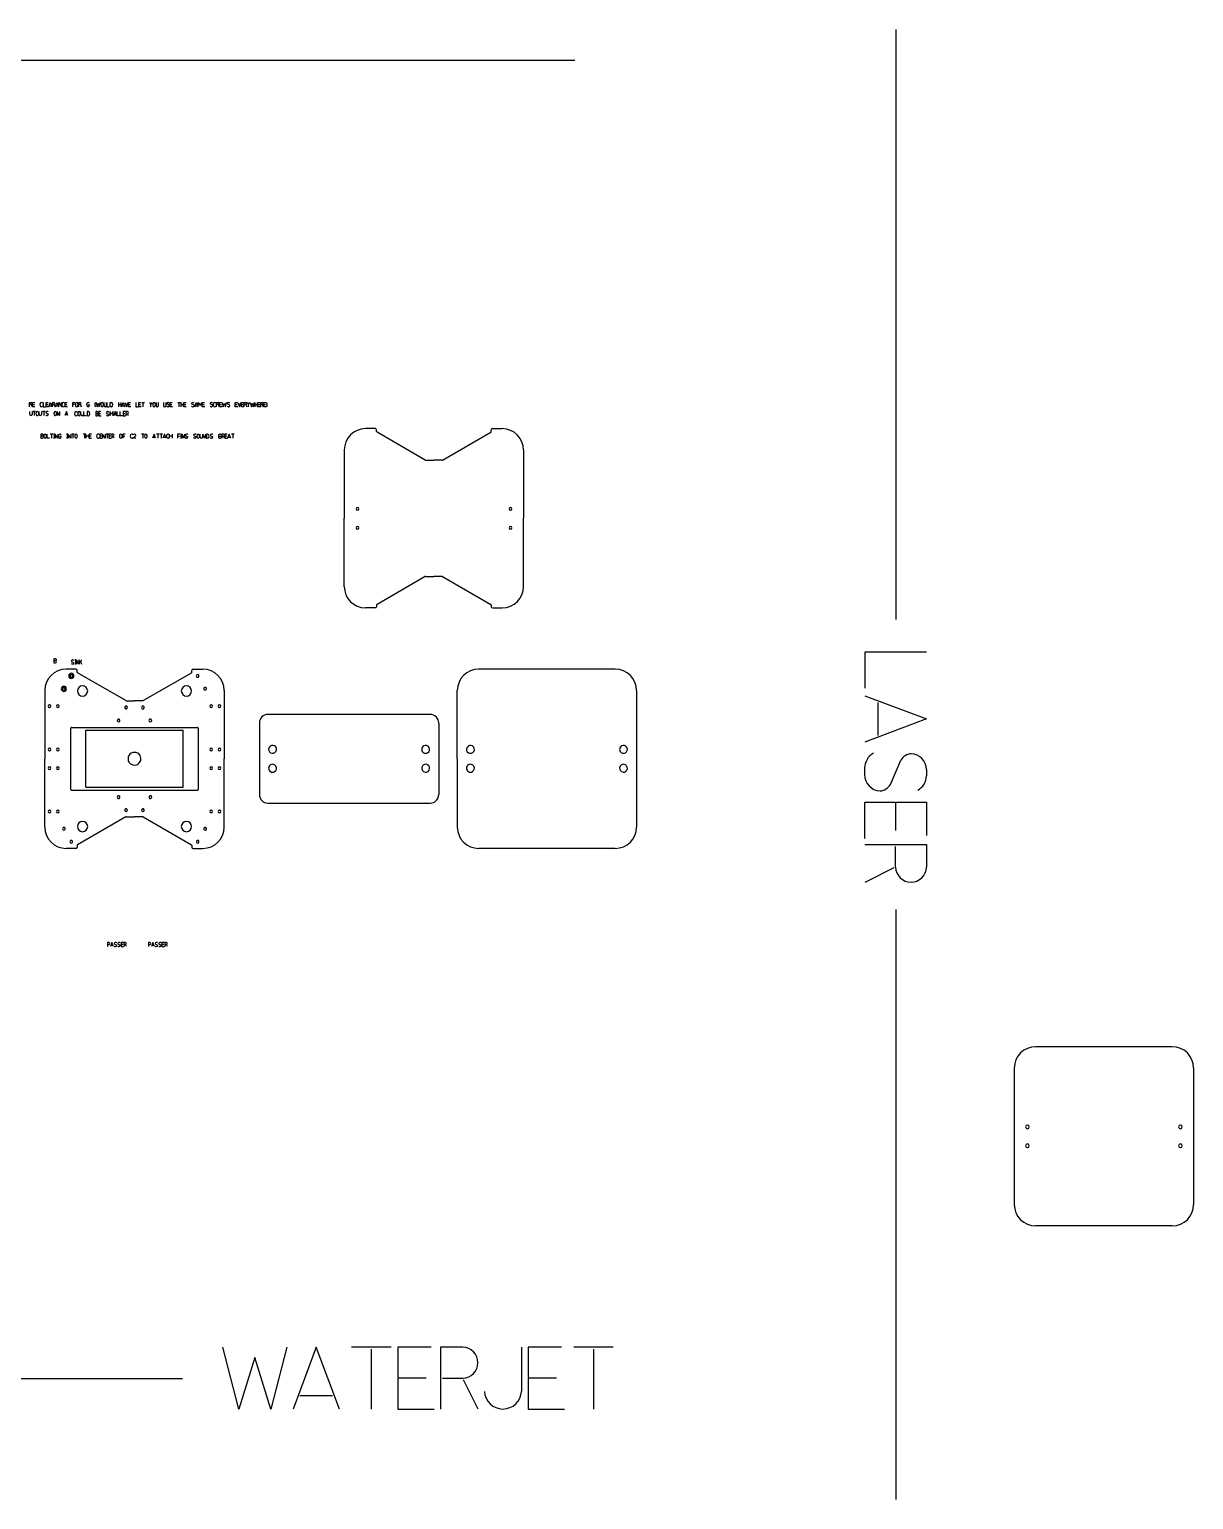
# Model space of a CAD drawing. Header units: inches. Extents: x -146 to 45, y -22 to 80.
# Drawn here: x -8.9 to 44.8, y 2.3 to 70.1 of the extents above; entities that cross this region are included whole.
import ezdxf

# ---------------------------------------------------------------- set-up
doc = ezdxf.new("R2010")
doc.units = ezdxf.units.IN
doc.layers.get('0').update_dxf_attribs({"linetype": 'CONTINUOUS'})
for name, color, linetype in [('1', 7, 'CONTINUOUS'), ('25', 7, 'CONTINUOUS'), ('3', 7, 'CONTINUOUS'), ('4', 7, 'CONTINUOUS'), ('5', 7, 'CONTINUOUS'), ('6', 7, 'CONTINUOUS')]:
    doc.layers.add(name, color=color, linetype=linetype)

msp = doc.modelspace()

# ---------------------------------------------------------------- linework, layer by layer
at = {"color": 0, "linetype": 'CONTINUOUS'}
for p, q in [((-26.19, 68.667), (16.252, 68.667)), ((18.122, 40.585), (11.823, 40.585)), ((10.839, 36.451), (10.839, 39.601)), ((19.106, 39.601), (19.106, 33.302)), ((1.714, 38.101), (1.714, 34.801)), ((9.588, 38.495), (2.108, 38.495)), ((9.982, 38.101), (9.982, 34.801)), ((10.839, 36.451), (10.839, 33.302)), ((2.108, 34.408), (9.588, 34.408)), ((18.122, 32.318), (11.823, 32.318))]:
    msp.add_line(p, q, dxfattribs=at)
for centre, radius, start, end in [((-6.96, 40.276), 0.118, 360, 180), ((-6.96, 40.276), 0.118, 180, 360), ((11.823, 39.601), 0.984, 90, 180), ((18.122, 39.601), 0.984, 360, 90), ((-7.304, 39.679), 0.118, 360, 180), ((-7.304, 39.679), 0.118, 180, 360), ((2.108, 38.101), 0.394, 90, 180), ((9.588, 38.101), 0.394, 360, 90), ((2.319, 36.886), 0.182, 60, 240), ((2.319, 36.886), 0.182, 240, 60), ((9.378, 36.886), 0.182, 120, 300), ((9.378, 36.886), 0.182, 300, 120), ((11.443, 36.886), 0.182, 60, 240), ((11.443, 36.886), 0.182, 240, 60), ((18.502, 36.886), 0.182, 120, 300), ((18.502, 36.886), 0.182, 300, 120), ((2.319, 36.016), 0.182, 120, 300), ((2.319, 36.016), 0.182, 300, 120), ((9.378, 36.016), 0.182, 60, 240), ((9.378, 36.016), 0.182, 240, 60), ((11.443, 36.016), 0.182, 120, 300), ((11.443, 36.016), 0.182, 300, 120), ((18.502, 36.016), 0.182, 60, 240), ((18.502, 36.016), 0.182, 240, 60), ((2.108, 34.801), 0.394, 180, 270), ((9.588, 34.801), 0.394, 270, 360), ((11.823, 33.302), 0.984, 180, 270), ((18.122, 33.302), 0.984, 270, 360)]:
    msp.add_arc(centre, radius, start, end, dxfattribs=at)
at = {"layer": '1', "color": 1, "linetype": 'CONTINUOUS'}
for p, q in [((31.074, 42.88), (31.074, 70.088)), ((32.474, 41.373), (29.624, 41.373)), ((29.624, 41.373), (29.624, 39.701)), ((29.624, 39.355), (32.474, 38.287)), ((30.234, 39.041), (30.234, 37.532)), ((32.474, 38.287), (29.624, 37.218)), ((29.622, 36.016), (29.619, 35.725)), ((30.806, 35.266), (31.288, 36.388)), ((32.474, 35.956), (32.474, 35.666)), ((29.624, 34.45), (31.049, 34.451)), ((29.624, 32.779), (29.624, 34.45)), ((31.049, 34.451), (31.049, 33.145)), ((31.091, 34.451), (32.474, 34.452)), ((32.474, 34.452), (32.474, 32.921)), ((29.624, 32.494), (32.474, 32.494)), ((31.049, 31.46), (31.049, 32.4)), ((32.474, 32.494), (32.474, 31.46)), ((30.968, 31.419), (29.624, 30.747)), ((31.074, 2.288), (31.074, 29.497)), ((43.805, 23.175), (37.506, 23.175)), ((36.522, 22.191), (36.522, 15.892)), ((44.789, 22.191), (44.789, 15.892)), ((43.805, 14.907), (37.506, 14.907))]:
    msp.add_line(p, q, dxfattribs=at)
for centre, radius, start, end in [((30.444, 36.008), 0.822, 120.522, 179.44106), ((31.815, 36.076), 0.613, 95.18241, 149.3448), ((31.727, 35.94), 0.747, 1.26134, 87.49195), ((30.369, 35.718), 0.75, 179.44106, 267.35068), ((30.279, 35.579), 0.613, 275.18227, 329.34483), ((31.679, 35.692), 0.796, 299.27171, 358.13615), ((31.761, 31.474), 0.713, 181.09526, 358.89592), ((37.506, 22.191), 0.984, 90, 180), ((43.805, 22.191), 0.984, 0, 90), ((37.126, 19.476), 0.0846, 360, 180), ((37.126, 19.476), 0.0846, 180, 360), ((44.185, 19.476), 0.0846, 360, 180), ((44.185, 19.476), 0.0846, 180, 360), ((37.126, 18.606), 0.0846, 360, 180), ((37.126, 18.606), 0.0846, 180, 360), ((44.185, 18.606), 0.0846, 360, 180), ((44.185, 18.606), 0.0846, 180, 360), ((37.506, 15.892), 0.984, 180, 270), ((43.805, 15.892), 0.984, 270, 360)]:
    msp.add_arc(centre, radius, start, end, dxfattribs=at)
at = {"layer": '25', "color": 25, "linetype": 'CONTINUOUS'}
for p, q in [((-6.297, 37.764), (-1.797, 37.764)), ((-6.297, 35.139), (-6.297, 37.764)), ((-1.797, 35.139), (-1.797, 37.764)), ((-6.297, 35.139), (-1.797, 35.139))]:
    msp.add_line(p, q, dxfattribs=at)
for start, end in [(30, 210), (210, 30)]:
    msp.add_arc((-4.047, 36.451), 0.295, start, end, dxfattribs=at)
at = {"layer": '3', "color": 3, "linetype": 'CONTINUOUS'}
for centre, radius, start, end in [((6.23, 47.977), 0.063, 360, 180), ((6.23, 47.977), 0.063, 180, 360), ((13.289, 47.977), 0.063, 360, 180), ((13.289, 47.977), 0.063, 180, 360), ((6.23, 47.107), 0.063, 360, 180), ((6.23, 47.107), 0.063, 180, 0), ((13.289, 47.107), 0.063, 360, 180), ((13.289, 47.107), 0.063, 180, 0), ((-6.96, 40.276), 0.063, 60, 240), ((-6.96, 40.276), 0.063, 240, 60), ((-1.134, 40.276), 0.063, 120, 300), ((-1.134, 40.276), 0.063, 300, 120), ((-7.304, 39.679), 0.063, 60, 240), ((-7.304, 39.679), 0.063, 240, 60), ((-6.44, 39.578), 0.236, 360, 180), ((-6.44, 39.578), 0.236, 180, 360), ((-1.654, 39.578), 0.236, 360, 180), ((-1.654, 39.578), 0.236, 180, 360), ((-0.789, 39.679), 0.063, 120, 300), ((-0.789, 39.679), 0.063, 300, 120), ((-7.966, 38.879), 0.063, 360, 180), ((-7.966, 38.879), 0.063, 180, 360), ((-7.577, 38.879), 0.063, 360, 180), ((-7.577, 38.879), 0.063, 180, 360), ((-4.433, 38.817), 0.063, 60, 240), ((-4.433, 38.817), 0.063, 240, 60), ((-3.661, 38.817), 0.063, 120, 300), ((-3.661, 38.817), 0.063, 300, 120), ((-0.517, 38.879), 0.063, 360, 180), ((-0.517, 38.879), 0.063, 180, 360), ((-0.128, 38.879), 0.063, 360, 180), ((-0.128, 38.879), 0.063, 180, 360), ((-4.778, 38.22), 0.063, 60, 240), ((-4.778, 38.22), 0.063, 240, 60), ((-3.316, 38.22), 0.063, 120, 300), ((-3.316, 38.22), 0.063, 300, 120), ((-7.966, 36.886), 0.063, 360, 180), ((-7.966, 36.886), 0.063, 180, 360), ((-7.577, 36.886), 0.063, 360, 180), ((-7.577, 36.886), 0.063, 180, 360), ((-0.517, 36.886), 0.063, 360, 180), ((-0.517, 36.886), 0.063, 180, 360), ((-0.128, 36.886), 0.063, 360, 180), ((-0.128, 36.886), 0.063, 180, 360), ((-7.966, 36.016), 0.063, 360, 180), ((-7.966, 36.016), 0.063, 180, 0), ((-7.577, 36.016), 0.063, 360, 180), ((-7.577, 36.016), 0.063, 180, 0), ((-0.517, 36.016), 0.063, 360, 180), ((-0.517, 36.016), 0.063, 180, 0), ((-0.128, 36.016), 0.063, 360, 180), ((-0.128, 36.016), 0.063, 180, 0), ((-4.778, 34.682), 0.063, 120, 300), ((-4.778, 34.682), 0.063, 300, 120), ((-3.316, 34.682), 0.063, 60, 240), ((-3.316, 34.682), 0.063, 240, 60), ((-7.966, 34.024), 0.063, 360, 180), ((-7.966, 34.024), 0.063, 180, 0), ((-7.577, 34.024), 0.063, 360, 180), ((-7.577, 34.024), 0.063, 180, 0), ((-4.433, 34.086), 0.063, 120, 300), ((-4.433, 34.086), 0.063, 300, 120), ((-3.661, 34.086), 0.063, 60, 240), ((-3.661, 34.086), 0.063, 240, 60), ((-0.517, 34.024), 0.063, 360, 180), ((-0.517, 34.024), 0.063, 180, 0), ((-0.128, 34.024), 0.063, 360, 180), ((-0.128, 34.024), 0.063, 180, 0), ((-7.304, 33.224), 0.063, 120, 300), ((-7.304, 33.224), 0.063, 300, 120), ((-6.44, 33.325), 0.236, 360, 180), ((-6.44, 33.325), 0.236, 180, 360), ((-1.654, 33.325), 0.236, 360, 180), ((-1.654, 33.325), 0.236, 180, 360), ((-0.789, 33.224), 0.063, 60, 240), ((-0.789, 33.224), 0.063, 240, 60), ((-6.96, 32.627), 0.063, 120, 300), ((-6.96, 32.627), 0.063, 300, 120), ((-1.134, 32.627), 0.063, 60, 240), ((-1.134, 32.627), 0.063, 240, 60)]:
    msp.add_arc(centre, radius, start, end, dxfattribs=at)
at = {"layer": '4', "color": 4, "linetype": 'CONTINUOUS'}
for p, q in [((7.059, 51.676), (6.61, 51.676)), ((7.117, 51.543), (7.117, 51.619)), ((12.403, 51.543), (12.403, 51.619)), ((12.46, 51.676), (12.909, 51.676)), ((9.363, 50.224), (7.136, 51.509)), ((10.156, 50.224), (12.383, 51.509)), ((5.626, 50.692), (5.626, 49.849)), ((9.383, 50.219), (9.76, 50.219)), ((10.137, 50.219), (9.76, 50.219)), ((13.893, 50.692), (13.893, 49.849)), ((5.626, 49.849), (5.626, 49.586)), ((5.626, 49.586), (5.626, 48.097)), ((13.893, 49.849), (13.893, 49.586)), ((13.893, 49.586), (13.893, 48.097)), ((5.626, 48.097), (5.626, 47.542)), ((5.626, 46.987), (5.626, 47.542)), ((13.893, 48.097), (13.893, 47.542)), ((13.893, 46.987), (13.893, 47.542)), ((5.626, 45.235), (5.626, 46.987)), ((13.893, 45.235), (13.893, 46.987)), ((5.626, 44.392), (5.626, 45.235)), ((9.363, 44.86), (7.136, 43.574)), ((9.383, 44.865), (9.76, 44.865)), ((10.137, 44.865), (9.76, 44.865)), ((10.156, 44.86), (12.383, 43.574)), ((13.893, 44.392), (13.893, 45.235)), ((7.059, 43.408), (6.61, 43.408)), ((7.117, 43.54), (7.117, 43.465)), ((12.403, 43.54), (12.403, 43.465)), ((12.46, 43.408), (12.909, 43.408)), ((-6.747, 40.585), (-7.197, 40.585)), ((-6.69, 40.453), (-6.69, 40.528)), ((-4.444, 39.133), (-6.67, 40.419)), ((-3.65, 39.133), (-1.424, 40.419)), ((-1.404, 40.453), (-1.404, 40.528)), ((-1.347, 40.585), (-0.897, 40.585)), ((-8.181, 39.601), (-8.181, 38.758)), ((0.087, 39.601), (0.087, 38.758)), ((-8.181, 38.758), (-8.181, 38.495)), ((-4.424, 39.128), (-4.047, 39.128)), ((-3.67, 39.128), (-4.047, 39.128)), ((0.087, 38.758), (0.087, 38.495)), ((-8.181, 38.495), (-8.181, 37.007)), ((0.087, 38.495), (0.087, 37.007)), ((-6.986, 35.04), (-6.986, 37.862)), ((-6.947, 37.902), (-1.147, 37.902)), ((-1.108, 37.862), (-1.108, 35.04)), ((-8.181, 37.007), (-8.181, 36.451)), ((0.087, 37.007), (0.087, 36.451)), ((-8.181, 35.896), (-8.181, 36.451)), ((0.087, 35.896), (0.087, 36.451)), ((-8.181, 34.144), (-8.181, 35.896)), ((0.087, 34.144), (0.087, 35.896)), ((-6.947, 35.001), (-1.147, 35.001)), ((-8.181, 33.302), (-8.181, 34.144)), ((0.087, 33.302), (0.087, 34.144)), ((-4.444, 33.769), (-6.67, 32.484)), ((-4.424, 33.775), (-4.047, 33.775)), ((-3.67, 33.775), (-4.047, 33.775)), ((-3.65, 33.769), (-1.424, 32.484)), ((-6.747, 32.318), (-7.197, 32.318)), ((-6.69, 32.45), (-6.69, 32.375)), ((-1.404, 32.45), (-1.404, 32.375)), ((-1.347, 32.318), (-0.897, 32.318))]:
    msp.add_line(p, q, dxfattribs=at)
for centre, radius, start, end in [((6.61, 50.692), 0.984, 90, 180), ((7.059, 51.619), 0.0573, 360, 90), ((7.156, 51.543), 0.0394, 180, 240), ((12.363, 51.543), 0.0394, 300, 360), ((12.46, 51.619), 0.0573, 90, 180), ((12.909, 50.692), 0.984, 360, 90), ((9.383, 50.258), 0.0394, 240, 270), ((10.137, 50.258), 0.0394, 270, 300), ((9.383, 44.826), 0.0394, 90, 120), ((10.137, 44.826), 0.0394, 60, 90), ((6.61, 44.392), 0.984, 180, 270), ((12.909, 44.392), 0.984, 270, 360), ((7.059, 43.465), 0.0573, 270, 360), ((7.156, 43.54), 0.0394, 120, 180), ((12.363, 43.54), 0.0394, 0, 60), ((12.46, 43.465), 0.0573, 180, 270), ((-7.197, 39.601), 0.984, 90, 180), ((-6.747, 40.528), 0.0573, 360, 90), ((-6.651, 40.453), 0.0394, 180, 240), ((-1.443, 40.453), 0.0394, 300, 360), ((-1.347, 40.528), 0.0573, 90, 180), ((-0.897, 39.601), 0.984, 360, 90), ((-4.424, 39.167), 0.0394, 240, 270), ((-3.67, 39.167), 0.0394, 270, 300), ((-6.947, 37.862), 0.0394, 90, 180), ((-1.147, 37.862), 0.0394, 360, 90), ((-6.947, 35.04), 0.0394, 180, 270), ((-1.147, 35.04), 0.0394, 270, 360), ((-7.197, 33.302), 0.984, 180, 270), ((-4.424, 33.735), 0.0394, 90, 120), ((-3.67, 33.735), 0.0394, 60, 90), ((-0.897, 33.302), 0.984, 270, 360), ((-6.747, 32.375), 0.0573, 270, 360), ((-6.651, 32.45), 0.0394, 120, 180), ((-1.443, 32.45), 0.0394, 0, 60), ((-1.347, 32.375), 0.0573, 180, 270)]:
    msp.add_arc(centre, radius, start, end, dxfattribs=at)
at = {"layer": '5', "color": 5, "linetype": 'CONTINUOUS'}
for p, q in [((0.763, 6.466), (0.025, 9.316)), ((1.501, 8.842), (0.763, 6.466)), ((2.239, 6.466), (1.501, 8.842)), ((2.977, 9.316), (2.239, 6.466)), ((4.33, 9.316), (3.262, 6.466)), ((5.399, 6.466), (4.33, 9.316)), ((7.784, 9.316), (5.962, 9.316)), ((6.873, 9.23), (6.873, 6.466)), ((8.097, 9.316), (8.098, 7.934)), ((9.628, 9.316), (8.097, 9.316)), ((10.056, 9.316), (10.056, 6.466)), ((11.09, 9.316), (10.056, 9.316)), ((13.797, 9.316), (13.797, 7.28)), ((14.111, 9.316), (14.112, 7.934)), ((15.642, 9.316), (14.111, 9.316)), ((18.026, 9.316), (16.204, 9.316)), ((17.115, 9.23), (17.115, 6.466)), ((-1.835, 7.85), (-53.43, 7.85)), ((8.098, 7.891), (8.099, 6.466)), ((9.404, 7.891), (8.098, 7.891)), ((10.149, 7.891), (11.09, 7.891)), ((11.802, 6.466), (11.13, 7.81)), ((14.112, 7.891), (14.113, 6.466)), ((15.418, 7.891), (14.112, 7.891)), ((5.085, 7.077), (3.576, 7.077)), ((8.099, 6.466), (9.771, 6.466)), ((14.113, 6.466), (15.784, 6.466))]:
    msp.add_line(p, q, dxfattribs=at)
for centre, radius, start, end in [((11.076, 8.604), 0.713, 271.09526, 88.89592), ((12.942, 7.322), 0.856, 182.7944, 357.20564)]:
    msp.add_arc(centre, radius, start, end, dxfattribs=at)
at = {"layer": '6', "color": 6, "linetype": 'CONTINUOUS'}
for p, q in [((-8.887, 52.689), (-8.887, 52.879)), ((-8.887, 52.879), (-8.819, 52.879)), ((-8.819, 52.784), (-8.881, 52.784)), ((-8.879, 52.333), (-8.879, 52.469)), ((-8.816, 52.779), (-8.771, 52.689)), ((-8.768, 52.469), (-8.768, 52.335)), ((-8.75, 52.787), (-8.75, 52.879)), ((-8.75, 52.879), (-8.648, 52.879)), ((-8.75, 52.689), (-8.75, 52.784)), ((-8.75, 52.784), (-8.663, 52.784)), ((-8.639, 52.689), (-8.75, 52.689)), ((-8.609, 52.469), (-8.73, 52.469)), ((-8.67, 52.463), (-8.67, 52.279)), ((-8.44, 52.333), (-8.44, 52.469)), ((-8.329, 52.469), (-8.329, 52.335)), ((-8.17, 52.469), (-8.291, 52.469)), ((-8.261, 52.879), (-8.261, 52.689)), ((-8.261, 52.689), (-8.149, 52.689)), ((-8.23, 52.463), (-8.23, 52.279)), ((-8.124, 52.787), (-8.124, 52.879)), ((-8.124, 52.879), (-8.022, 52.879)), ((-8.124, 52.689), (-8.124, 52.784)), ((-8.124, 52.784), (-8.037, 52.784)), ((-8.013, 52.689), (-8.124, 52.689)), ((-8.114, 52.39), (-8.04, 52.358)), ((-8.07, 52.279), (-8.089, 52.279)), ((-8.066, 52.469), (-8.086, 52.469)), ((-8.003, 52.689), (-7.932, 52.879)), ((-7.982, 52.73), (-7.882, 52.73)), ((-7.932, 52.879), (-7.861, 52.689)), ((-7.832, 52.689), (-7.832, 52.879)), ((-7.832, 52.879), (-7.763, 52.879)), ((-7.763, 52.784), (-7.826, 52.784)), ((-7.761, 52.779), (-7.716, 52.689)), ((-7.697, 52.689), (-7.626, 52.879)), ((-7.676, 52.73), (-7.575, 52.73)), ((-7.626, 52.879), (-7.554, 52.689)), ((-7.615, 52.469), (-7.615, 52.279)), ((-7.498, 52.279), (-7.615, 52.469)), ((-7.533, 52.689), (-7.533, 52.879)), ((-7.533, 52.879), (-7.416, 52.689)), ((-7.498, 52.469), (-7.498, 52.279)), ((-7.416, 52.689), (-7.416, 52.879)), ((-7.188, 52.469), (-7.259, 52.279)), ((-7.247, 52.787), (-7.247, 52.879)), ((-7.247, 52.879), (-7.145, 52.879)), ((-7.247, 52.689), (-7.247, 52.784)), ((-7.247, 52.784), (-7.16, 52.784)), ((-7.135, 52.689), (-7.247, 52.689)), ((-7.137, 52.32), (-7.238, 52.32)), ((-7.116, 52.279), (-7.188, 52.469)), ((-6.896, 52.689), (-6.896, 52.879)), ((-6.896, 52.879), (-6.794, 52.879)), ((-6.809, 52.784), (-6.891, 52.784)), ((-6.616, 52.689), (-6.616, 52.879)), ((-6.616, 52.879), (-6.547, 52.879)), ((-6.547, 52.784), (-6.61, 52.784)), ((-6.544, 52.779), (-6.499, 52.689)), ((-6.514, 52.325), (-6.514, 52.46)), ((-6.402, 52.46), (-6.402, 52.326)), ((-6.383, 52.27), (-6.383, 52.46)), ((-6.272, 52.27), (-6.383, 52.27)), ((-6.224, 52.46), (-6.224, 52.27)), ((-6.171, 52.46), (-6.224, 52.46)), ((-6.22, 52.27), (-6.171, 52.27)), ((-6.206, 52.773), (-6.126, 52.773)), ((-6.12, 52.768), (-6.12, 52.753)), ((-5.837, 52.46), (-5.837, 52.271)), ((-5.772, 52.46), (-5.837, 52.46)), ((-5.837, 52.271), (-5.763, 52.271)), ((-5.763, 52.366), (-5.832, 52.366)), ((-5.82, 52.879), (-5.771, 52.689)), ((-5.771, 52.689), (-5.722, 52.848)), ((-5.722, 52.848), (-5.673, 52.689)), ((-5.695, 52.46), (-5.695, 52.368)), ((-5.593, 52.46), (-5.695, 52.46)), ((-5.695, 52.365), (-5.695, 52.27)), ((-5.608, 52.365), (-5.695, 52.365)), ((-5.695, 52.27), (-5.583, 52.27)), ((-5.673, 52.689), (-5.624, 52.879)), ((-5.455, 52.879), (-5.455, 52.744)), ((-5.343, 52.745), (-5.343, 52.879)), ((-5.324, 52.879), (-5.324, 52.689)), ((-5.324, 52.689), (-5.213, 52.689)), ((-5.317, 52.381), (-5.243, 52.349)), ((-5.273, 52.27), (-5.293, 52.27)), ((-5.269, 52.46), (-5.289, 52.46)), ((-5.19, 52.46), (-5.19, 52.27)), ((-5.109, 52.326), (-5.19, 52.46)), ((-5.165, 52.689), (-5.165, 52.879)), ((-5.165, 52.879), (-5.112, 52.879)), ((-5.112, 52.689), (-5.161, 52.689)), ((-5.029, 52.46), (-5.109, 52.326)), ((-5.029, 52.27), (-5.029, 52.46)), ((-4.935, 52.46), (-5.006, 52.27)), ((-4.885, 52.311), (-4.985, 52.311)), ((-4.864, 52.27), (-4.935, 52.46)), ((-4.845, 52.27), (-4.845, 52.46)), ((-4.733, 52.27), (-4.845, 52.27)), ((-4.783, 52.879), (-4.783, 52.689)), ((-4.777, 52.784), (-4.674, 52.784)), ((-4.71, 52.27), (-4.71, 52.46)), ((-4.599, 52.27), (-4.71, 52.27)), ((-4.668, 52.689), (-4.668, 52.879)), ((-4.649, 52.689), (-4.577, 52.879)), ((-4.628, 52.73), (-4.527, 52.73)), ((-4.577, 52.879), (-4.506, 52.689)), ((-4.574, 52.46), (-4.574, 52.368)), ((-4.472, 52.46), (-4.574, 52.46)), ((-4.574, 52.365), (-4.574, 52.27)), ((-4.487, 52.365), (-4.574, 52.365)), ((-4.574, 52.27), (-4.462, 52.27)), ((-4.487, 52.879), (-4.418, 52.689)), ((-4.443, 52.46), (-4.443, 52.27)), ((-4.374, 52.46), (-4.443, 52.46)), ((-4.437, 52.365), (-4.374, 52.365)), ((-4.418, 52.689), (-4.349, 52.879)), ((-4.327, 52.27), (-4.372, 52.36)), ((-4.328, 52.787), (-4.328, 52.879)), ((-4.328, 52.879), (-4.226, 52.879)), ((-4.328, 52.689), (-4.328, 52.784)), ((-4.328, 52.784), (-4.241, 52.784)), ((-4.216, 52.689), (-4.328, 52.689)), ((-3.987, 52.879), (-3.987, 52.689)), ((-3.987, 52.689), (-3.875, 52.689)), ((-3.85, 52.787), (-3.85, 52.879)), ((-3.85, 52.879), (-3.748, 52.879)), ((-3.85, 52.689), (-3.85, 52.784)), ((-3.85, 52.784), (-3.763, 52.784)), ((-3.739, 52.689), (-3.85, 52.689)), ((-3.711, 52.879), (-3.589, 52.879)), ((-3.65, 52.689), (-3.65, 52.874)), ((-3.35, 52.879), (-3.29, 52.789)), ((-3.287, 52.784), (-3.224, 52.879)), ((-3.287, 52.689), (-3.287, 52.784)), ((-3.055, 52.879), (-3.055, 52.744)), ((-2.944, 52.745), (-2.944, 52.879)), ((-2.705, 52.879), (-2.705, 52.744)), ((-2.594, 52.745), (-2.594, 52.879)), ((-2.463, 52.768), (-2.538, 52.8)), ((-2.513, 52.689), (-2.494, 52.689)), ((-2.509, 52.879), (-2.49, 52.879)), ((-2.409, 52.787), (-2.409, 52.879)), ((-2.409, 52.879), (-2.307, 52.879)), ((-2.409, 52.689), (-2.409, 52.784)), ((-2.409, 52.784), (-2.322, 52.784)), ((-2.298, 52.689), (-2.409, 52.689)), ((-2.05, 52.879), (-1.928, 52.879)), ((-1.989, 52.689), (-1.989, 52.874)), ((-1.909, 52.879), (-1.909, 52.689)), ((-1.903, 52.784), (-1.8, 52.784)), ((-1.794, 52.689), (-1.794, 52.879)), ((-1.773, 52.787), (-1.773, 52.879)), ((-1.773, 52.879), (-1.671, 52.879)), ((-1.773, 52.689), (-1.773, 52.784)), ((-1.773, 52.784), (-1.686, 52.784)), ((-1.661, 52.689), (-1.773, 52.689)), ((-1.321, 52.768), (-1.396, 52.8)), ((-1.371, 52.689), (-1.351, 52.689)), ((-1.367, 52.879), (-1.347, 52.879)), ((-1.268, 52.689), (-1.197, 52.879)), ((-1.247, 52.73), (-1.147, 52.73)), ((-1.197, 52.879), (-1.126, 52.689)), ((-1.106, 52.689), (-1.106, 52.879)), ((-1.106, 52.879), (-1.026, 52.745)), ((-1.026, 52.745), (-0.946, 52.879)), ((-0.946, 52.879), (-0.946, 52.689)), ((-0.921, 52.787), (-0.921, 52.879)), ((-0.921, 52.879), (-0.819, 52.879)), ((-0.921, 52.689), (-0.921, 52.784)), ((-0.921, 52.784), (-0.834, 52.784)), ((-0.809, 52.689), (-0.921, 52.689)), ((-0.469, 52.768), (-0.544, 52.8)), ((-0.519, 52.689), (-0.499, 52.689)), ((-0.515, 52.879), (-0.496, 52.879)), ((-0.259, 52.689), (-0.259, 52.879)), ((-0.259, 52.879), (-0.19, 52.879)), ((-0.19, 52.784), (-0.252, 52.784)), ((-0.187, 52.779), (-0.142, 52.689)), ((-0.121, 52.787), (-0.121, 52.879)), ((-0.121, 52.879), (-0.019, 52.879)), ((-0.121, 52.689), (-0.121, 52.784)), ((-0.121, 52.784), (-0.034, 52.784)), ((-0.01, 52.689), (-0.121, 52.689)), ((0, 52.879), (0.049, 52.689)), ((0.049, 52.689), (0.098, 52.848)), ((0.098, 52.848), (0.147, 52.689)), ((0.147, 52.689), (0.197, 52.879)), ((0.327, 52.768), (0.252, 52.8)), ((0.277, 52.689), (0.296, 52.689)), ((0.281, 52.879), (0.3, 52.879)), ((0.601, 52.787), (0.601, 52.879)), ((0.601, 52.879), (0.703, 52.879)), ((0.601, 52.689), (0.601, 52.784)), ((0.601, 52.784), (0.688, 52.784)), ((0.712, 52.689), (0.601, 52.689)), ((0.722, 52.879), (0.791, 52.689)), ((0.791, 52.689), (0.86, 52.879)), ((0.881, 52.787), (0.881, 52.879)), ((0.881, 52.879), (0.983, 52.879)), ((0.881, 52.689), (0.881, 52.784)), ((0.881, 52.784), (0.968, 52.784)), ((0.993, 52.689), (0.881, 52.689)), ((1.012, 52.689), (1.012, 52.879)), ((1.012, 52.879), (1.081, 52.879)), ((1.081, 52.784), (1.018, 52.784)), ((1.083, 52.779), (1.128, 52.689)), ((1.147, 52.879), (1.207, 52.789)), ((1.21, 52.784), (1.274, 52.879)), ((1.21, 52.689), (1.21, 52.784)), ((1.293, 52.879), (1.342, 52.689)), ((1.342, 52.689), (1.391, 52.848)), ((1.391, 52.848), (1.44, 52.689)), ((1.44, 52.689), (1.489, 52.879)), ((1.508, 52.879), (1.508, 52.689)), ((1.514, 52.784), (1.618, 52.784)), ((1.624, 52.689), (1.624, 52.879)), ((1.645, 52.787), (1.645, 52.879)), ((1.645, 52.879), (1.747, 52.879)), ((1.645, 52.689), (1.645, 52.784)), ((1.645, 52.784), (1.732, 52.784)), ((1.756, 52.689), (1.645, 52.689)), ((1.775, 52.689), (1.775, 52.879)), ((1.775, 52.879), (1.844, 52.879)), ((1.844, 52.784), (1.781, 52.784)), ((1.847, 52.779), (1.892, 52.689)), ((1.913, 52.787), (1.912, 52.879)), ((1.912, 52.879), (2.015, 52.879)), ((1.913, 52.689), (1.913, 52.784)), ((1.913, 52.784), (2, 52.784)), ((2.024, 52.689), (1.913, 52.689)), ((-8.372, 51.425), (-8.372, 51.236)), ((-8.306, 51.425), (-8.372, 51.425)), ((-8.372, 51.236), (-8.298, 51.236)), ((-8.298, 51.331), (-8.366, 51.331)), ((-8.081, 51.235), (-8.081, 51.425)), ((-7.97, 51.235), (-8.081, 51.235)), ((-7.807, 51.425), (-7.928, 51.425)), ((-7.867, 51.42), (-7.867, 51.235)), ((-7.723, 51.425), (-7.777, 51.425)), ((-7.723, 51.235), (-7.777, 51.235)), ((-7.75, 51.42), (-7.75, 51.241)), ((-7.701, 51.425), (-7.701, 51.235)), ((-7.584, 51.235), (-7.701, 51.425)), ((-7.584, 51.425), (-7.584, 51.235)), ((-7.431, 51.319), (-7.511, 51.319)), ((-7.425, 51.299), (-7.425, 51.314)), ((-7.121, 51.425), (-7.175, 51.425)), ((-7.12, 51.235), (-7.175, 51.235)), ((-7.147, 51.42), (-7.147, 51.241)), ((-7.099, 51.425), (-7.099, 51.235)), ((-6.982, 51.235), (-7.099, 51.425)), ((-6.982, 51.425), (-6.982, 51.235)), ((-6.823, 51.425), (-6.944, 51.425)), ((-6.884, 51.42), (-6.884, 51.235)), ((-6.294, 51.425), (-6.415, 51.425)), ((-6.355, 51.42), (-6.355, 51.235)), ((-6.275, 51.235), (-6.275, 51.425)), ((-6.165, 51.33), (-6.269, 51.33)), ((-6.16, 51.425), (-6.16, 51.235)), ((-6.139, 51.425), (-6.139, 51.333)), ((-6.037, 51.425), (-6.139, 51.425)), ((-6.139, 51.33), (-6.139, 51.235)), ((-6.052, 51.33), (-6.139, 51.33)), ((-6.139, 51.235), (-6.027, 51.235)), ((-5.647, 51.425), (-5.647, 51.333)), ((-5.545, 51.425), (-5.647, 51.425)), ((-5.647, 51.33), (-5.647, 51.235)), ((-5.56, 51.33), (-5.647, 51.33)), ((-5.647, 51.235), (-5.536, 51.235)), ((-5.524, 51.425), (-5.524, 51.235)), ((-5.407, 51.235), (-5.524, 51.425)), ((-5.407, 51.425), (-5.407, 51.235)), ((-5.248, 51.425), (-5.37, 51.425)), ((-5.309, 51.42), (-5.309, 51.235)), ((-5.227, 51.425), (-5.227, 51.333)), ((-5.125, 51.425), (-5.227, 51.425)), ((-5.227, 51.33), (-5.227, 51.235)), ((-5.14, 51.33), (-5.227, 51.33)), ((-5.227, 51.235), (-5.116, 51.235)), ((-5.097, 51.425), (-5.097, 51.235)), ((-5.028, 51.425), (-5.097, 51.425)), ((-5.09, 51.33), (-5.028, 51.33)), ((-4.98, 51.235), (-5.025, 51.325)), ((-4.582, 51.425), (-4.582, 51.235)), ((-4.48, 51.425), (-4.582, 51.425)), ((-4.576, 51.33), (-4.495, 51.33)), ((-3.983, 51.235), (-4.097, 51.235)), ((-3.604, 51.425), (-3.725, 51.425)), ((-3.665, 51.42), (-3.665, 51.235)), ((-3.144, 51.425), (-3.215, 51.235)), ((-3.093, 51.276), (-3.194, 51.276)), ((-3.072, 51.235), (-3.144, 51.425)), ((-2.914, 51.425), (-3.035, 51.425)), ((-2.974, 51.42), (-2.974, 51.235)), ((-2.755, 51.425), (-2.876, 51.425)), ((-2.815, 51.42), (-2.815, 51.235)), ((-2.664, 51.425), (-2.736, 51.235)), ((-2.614, 51.276), (-2.715, 51.276)), ((-2.593, 51.235), (-2.664, 51.425)), ((-2.426, 51.235), (-2.426, 51.425)), ((-2.316, 51.33), (-2.42, 51.33)), ((-2.31, 51.425), (-2.31, 51.235)), ((-2.062, 51.425), (-2.062, 51.235)), ((-1.96, 51.425), (-2.062, 51.425)), ((-2.056, 51.33), (-1.975, 51.33)), ((-1.876, 51.425), (-1.93, 51.425)), ((-1.876, 51.235), (-1.93, 51.235)), ((-1.903, 51.42), (-1.903, 51.241)), ((-1.854, 51.425), (-1.854, 51.235)), ((-1.738, 51.235), (-1.854, 51.425)), ((-1.738, 51.425), (-1.738, 51.235)), ((-1.682, 51.346), (-1.608, 51.314)), ((-1.638, 51.235), (-1.658, 51.235)), ((-1.634, 51.425), (-1.654, 51.425)), ((-1.299, 51.346), (-1.224, 51.314)), ((-1.255, 51.235), (-1.274, 51.235)), ((-1.251, 51.425), (-1.27, 51.425)), ((-1.022, 51.29), (-1.022, 51.425)), ((-0.911, 51.425), (-0.911, 51.291)), ((-0.889, 51.425), (-0.889, 51.235)), ((-0.772, 51.235), (-0.889, 51.425)), ((-0.772, 51.425), (-0.772, 51.235)), ((-0.729, 51.425), (-0.729, 51.235)), ((-0.676, 51.425), (-0.729, 51.425)), ((-0.724, 51.235), (-0.676, 51.235)), ((-0.53, 51.346), (-0.456, 51.314)), ((-0.486, 51.235), (-0.505, 51.235)), ((-0.482, 51.425), (-0.502, 51.425)), ((-0.048, 51.319), (-0.128, 51.319)), ((-0.043, 51.299), (-0.043, 51.314)), ((-0.013, 51.425), (-0.013, 51.235)), ((0.056, 51.425), (-0.013, 51.425)), ((-0.007, 51.33), (0.056, 51.33)), ((0.103, 51.235), (0.058, 51.325)), ((0.124, 51.425), (0.124, 51.333)), ((0.226, 51.425), (0.124, 51.425)), ((0.124, 51.33), (0.124, 51.235)), ((0.211, 51.33), (0.124, 51.33)), ((0.124, 51.235), (0.236, 51.235)), ((0.316, 51.425), (0.245, 51.235)), ((0.367, 51.276), (0.266, 51.276)), ((0.388, 51.235), (0.316, 51.425)), ((0.547, 51.425), (0.425, 51.425)), ((0.486, 51.42), (0.486, 51.235)), ((-7.76, 41.064), (-7.76, 40.874)), ((-7.694, 41.064), (-7.76, 41.064)), ((-7.76, 40.874), (-7.685, 40.874)), ((-7.685, 40.969), (-7.754, 40.969)), ((-6.939, 40.929), (-6.864, 40.897)), ((-6.895, 40.818), (-6.914, 40.818)), ((-6.891, 41.008), (-6.91, 41.008)), ((-6.748, 41.008), (-6.802, 41.008)), ((-6.747, 40.818), (-6.802, 40.818)), ((-6.774, 41.002), (-6.774, 40.824)), ((-6.726, 41.008), (-6.726, 40.818)), ((-6.609, 40.818), (-6.726, 41.008)), ((-6.609, 41.008), (-6.609, 40.818)), ((-6.59, 40.818), (-6.59, 41.008)), ((-6.484, 41.008), (-6.584, 40.89)), ((-6.539, 40.935), (-6.484, 40.818)), ((-5.295, 27.985), (-5.295, 27.795)), ((-5.226, 27.985), (-5.295, 27.985)), ((-5.292, 27.89), (-5.226, 27.89)), ((-5.088, 27.985), (-5.16, 27.795)), ((-5.038, 27.836), (-5.139, 27.836)), ((-5.017, 27.795), (-5.088, 27.985)), ((-4.962, 27.906), (-4.887, 27.874)), ((-4.914, 27.985), (-4.933, 27.985)), ((-4.798, 27.906), (-4.723, 27.874)), ((-4.75, 27.985), (-4.769, 27.985)), ((-4.669, 27.985), (-4.669, 27.893)), ((-4.567, 27.985), (-4.669, 27.985)), ((-4.669, 27.89), (-4.669, 27.795)), ((-4.582, 27.89), (-4.669, 27.89)), ((-4.539, 27.985), (-4.539, 27.795)), ((-4.47, 27.985), (-4.539, 27.985)), ((-4.532, 27.89), (-4.47, 27.89)), ((-4.422, 27.795), (-4.467, 27.885)), ((-3.405, 27.985), (-3.405, 27.795)), ((-3.336, 27.985), (-3.405, 27.985)), ((-3.402, 27.89), (-3.336, 27.89)), ((-3.199, 27.985), (-3.27, 27.795)), ((-3.148, 27.836), (-3.249, 27.836)), ((-3.127, 27.795), (-3.199, 27.985)), ((-3.072, 27.906), (-2.997, 27.874)), ((-3.024, 27.985), (-3.043, 27.985)), ((-2.908, 27.906), (-2.834, 27.874)), ((-2.86, 27.985), (-2.88, 27.985)), ((-2.779, 27.985), (-2.779, 27.893)), ((-2.677, 27.985), (-2.779, 27.985)), ((-2.779, 27.89), (-2.779, 27.795)), ((-2.692, 27.89), (-2.779, 27.89)), ((-2.649, 27.985), (-2.649, 27.795)), ((-2.58, 27.985), (-2.649, 27.985)), ((-2.643, 27.89), (-2.58, 27.89)), ((-2.532, 27.795), (-2.577, 27.885)), ((-4.918, 27.795), (-4.937, 27.795)), ((-4.754, 27.795), (-4.773, 27.795)), ((-4.669, 27.795), (-4.558, 27.795)), ((-3.028, 27.795), (-3.047, 27.795)), ((-2.864, 27.795), (-2.884, 27.795)), ((-2.779, 27.795), (-2.668, 27.795))]:
    msp.add_line(p, q, dxfattribs=at)
for centre, radius, start, end in [((-8.823, 52.334), 0.0556, 180.92392, 0.47248), ((-8.819, 52.832), 0.0475, 271.09526, 88.89592), ((-8.42, 52.374), 0.169, 161.29412, 198.70588), ((-8.526, 52.412), 0.0566, 16.12889, 163.87218), ((-8.526, 52.335), 0.0565, 196.00483, 267.94838), ((-8.526, 52.335), 0.0565, 272.76397, 343.99411), ((-8.632, 52.374), 0.169, 341.29376, 18.70624), ((-8.384, 52.334), 0.0556, 180.92392, 0.47248), ((-8.24, 52.784), 0.169, 161.29413, 198.70587), ((-8.336, 52.81), 0.0699, 35.68003, 155.61317), ((-8.336, 52.759), 0.0699, 204.38684, 324.32), ((-8.089, 52.334), 0.0548, 210.522, 269.44106), ((-8.084, 52.419), 0.0498, 91.26134, 177.49195), ((-8.093, 52.425), 0.0408, 185.18241, 239.3448), ((-8.07, 52.329), 0.05, 269.44106, 357.35068), ((-8.068, 52.416), 0.053, 29.27171, 88.13615), ((-8.06, 52.323), 0.0408, 5.18227, 59.34483), ((-7.597, 52.374), 0.169, 161.29412, 198.70588), ((-7.764, 52.832), 0.0475, 271.09526, 88.89592), ((-7.703, 52.412), 0.0566, 16.12889, 163.87218), ((-7.703, 52.335), 0.0565, 196.00483, 267.94838), ((-7.703, 52.335), 0.0565, 272.76397, 343.99411), ((-7.809, 52.374), 0.169, 341.29376, 18.70624), ((-7.228, 52.784), 0.169, 161.29413, 198.70587), ((-7.325, 52.81), 0.0699, 35.68003, 155.61317), ((-7.325, 52.759), 0.0699, 204.38684, 324.32), ((-6.643, 52.365), 0.169, 161.29413, 198.70587), ((-6.739, 52.39), 0.0699, 35.68003, 155.61317), ((-6.739, 52.34), 0.0699, 204.38684, 324.32), ((-6.606, 52.784), 0.169, 161.29412, 198.70588), ((-6.712, 52.823), 0.0566, 16.12889, 163.87218), ((-6.712, 52.746), 0.0565, 196.00483, 267.94838), ((-6.712, 52.746), 0.0565, 272.76397, 343.99411), ((-6.494, 52.365), 0.169, 161.29412, 198.70588), ((-6.818, 52.784), 0.169, 341.29376, 18.70624), ((-6.6, 52.404), 0.0566, 16.12889, 163.87218), ((-6.6, 52.326), 0.0565, 196.00483, 267.94838), ((-6.6, 52.326), 0.0565, 272.76397, 343.99411), ((-6.548, 52.832), 0.0475, 271.09526, 88.89592), ((-6.706, 52.365), 0.169, 341.29376, 18.70624), ((-6.458, 52.326), 0.0556, 180.92392, 0.47248), ((-6.085, 52.784), 0.169, 161.294, 198.70398), ((-6.181, 52.81), 0.0699, 35.68003, 155.61317), ((-6.185, 52.753), 0.0647, 200.85526, 0.43968), ((-6.178, 52.391), 0.0699, 24.38638, 84.61741), ((-6.178, 52.34), 0.0699, 275.38245, 335.61361), ((-6.126, 52.768), 0.0057, 0, 90), ((-6.275, 52.365), 0.169, 341.29431, 18.70569), ((-5.749, 52.784), 0.131, 133.6028, 226.3972), ((-5.772, 52.413), 0.0477, 296.19182, 89.544), ((-5.763, 52.318), 0.0475, 270, 89.98188), ((-5.435, 52.784), 0.169, 161.29412, 198.70588), ((-5.541, 52.823), 0.0566, 16.12889, 163.87218), ((-5.541, 52.746), 0.0565, 196.00483, 267.94838), ((-5.541, 52.746), 0.0565, 272.76397, 343.99411), ((-5.647, 52.784), 0.169, 341.29376, 18.70624), ((-5.399, 52.745), 0.0556, 180.92392, 0.47248), ((-5.292, 52.325), 0.0548, 210.522, 269.44106), ((-5.287, 52.411), 0.0498, 91.26134, 177.49195), ((-5.297, 52.416), 0.0408, 185.18241, 239.3448), ((-5.273, 52.32), 0.05, 269.44106, 357.35068), ((-5.271, 52.407), 0.053, 29.27171, 88.13615), ((-5.263, 52.314), 0.0408, 5.18227, 59.34483), ((-5.119, 52.81), 0.0699, 24.38638, 84.61741), ((-5.119, 52.759), 0.0699, 275.38245, 335.61361), ((-5.216, 52.784), 0.169, 341.29431, 18.70569), ((-4.375, 52.413), 0.0475, 271.09526, 88.89592), ((-3.035, 52.784), 0.169, 161.29412, 198.70588), ((-3.141, 52.823), 0.0566, 16.12889, 163.87218), ((-3.141, 52.746), 0.0565, 196.00483, 267.94838), ((-3.141, 52.746), 0.0565, 272.76397, 343.99411), ((-3.247, 52.784), 0.169, 341.29376, 18.70624), ((-2.999, 52.745), 0.0556, 180.92392, 0.47248), ((-2.649, 52.745), 0.0556, 180.92392, 0.47248), ((-2.513, 52.744), 0.0548, 210.522, 269.44106), ((-2.508, 52.83), 0.0498, 91.26134, 177.49195), ((-2.517, 52.836), 0.0408, 185.18241, 239.3448), ((-2.494, 52.739), 0.05, 269.44106, 357.35068), ((-2.492, 52.826), 0.053, 29.27171, 88.13615), ((-2.484, 52.733), 0.0408, 5.18227, 59.34483), ((-1.37, 52.744), 0.0548, 210.522, 269.44106), ((-1.366, 52.83), 0.0498, 91.26134, 177.49195), ((-1.375, 52.836), 0.0408, 185.18241, 239.3448), ((-1.351, 52.739), 0.05, 269.44106, 357.35068), ((-1.349, 52.826), 0.053, 29.27171, 88.13615), ((-1.342, 52.733), 0.0408, 5.18227, 59.34483), ((-0.518, 52.744), 0.0548, 210.522, 269.44106), ((-0.514, 52.83), 0.0498, 91.26134, 177.49195), ((-0.523, 52.836), 0.0408, 185.18241, 239.3448), ((-0.499, 52.739), 0.05, 269.44106, 357.35068), ((-0.497, 52.826), 0.053, 29.27171, 88.13615), ((-0.49, 52.733), 0.0408, 5.18227, 59.34483), ((-0.247, 52.784), 0.169, 161.29413, 198.70587), ((-0.344, 52.81), 0.0699, 35.68003, 155.61317), ((-0.344, 52.759), 0.0699, 204.38684, 324.32), ((-0.191, 52.832), 0.0475, 271.09526, 88.89592), ((0.277, 52.744), 0.0548, 210.522, 269.44106), ((0.282, 52.83), 0.0498, 91.26134, 177.49195), ((0.273, 52.836), 0.0408, 185.18241, 239.3448), ((0.297, 52.739), 0.05, 269.44106, 357.35068), ((0.298, 52.826), 0.053, 29.27171, 88.13615), ((0.306, 52.733), 0.0408, 5.18227, 59.34483), ((1.08, 52.832), 0.0475, 271.09526, 88.89592), ((1.843, 52.832), 0.0475, 271.09526, 88.89592), ((1.943, 52.784), 0.131, 313.6028, 46.3972), ((-8.306, 51.378), 0.0477, 296.19182, 89.544), ((-8.298, 51.283), 0.0475, 270, 89.98188), ((-8.061, 51.33), 0.169, 161.29412, 198.70588), ((-8.167, 51.369), 0.0566, 16.12889, 163.87218), ((-8.167, 51.292), 0.0565, 196.00483, 267.94838), ((-8.167, 51.292), 0.0565, 272.76397, 343.99411), ((-8.273, 51.33), 0.169, 341.29376, 18.70624), ((-7.39, 51.33), 0.169, 161.294, 198.70398), ((-7.486, 51.355), 0.0699, 35.68003, 155.61317), ((-7.49, 51.299), 0.0647, 200.85526, 0.43968), ((-7.431, 51.314), 0.0057, 0, 90), ((-6.634, 51.33), 0.169, 161.29412, 198.70588), ((-6.74, 51.369), 0.0566, 16.12889, 163.87218), ((-6.74, 51.292), 0.0565, 196.00483, 267.94838), ((-6.74, 51.292), 0.0565, 272.76397, 343.99411), ((-6.846, 51.33), 0.169, 341.29376, 18.70624), ((-5.628, 51.33), 0.169, 161.29413, 198.70587), ((-5.725, 51.355), 0.0699, 35.68003, 155.61317), ((-5.725, 51.305), 0.0699, 204.38684, 324.32), ((-5.029, 51.378), 0.0475, 271.09526, 88.89592), ((-4.571, 51.33), 0.169, 161.29412, 198.70588), ((-4.677, 51.369), 0.0566, 16.12889, 163.87218), ((-4.677, 51.292), 0.0565, 196.00483, 267.94838), ((-4.677, 51.292), 0.0565, 272.76397, 343.99411), ((-4.783, 51.33), 0.169, 341.29376, 18.70624), ((-4.072, 51.33), 0.169, 161.29413, 198.70587), ((-4.168, 51.355), 0.0699, 35.68003, 155.61317), ((-4.168, 51.305), 0.0699, 204.38684, 324.32), ((-4.006, 51.222), 0.0917, 118.74384, 172.045), ((-4.044, 51.368), 0.0569, 4.59478, 149.03849), ((-4.294, 51.681), 0.451, 302.86906, 310.61455), ((-4.041, 51.375), 0.0543, 317.77452, 357.42443), ((-3.415, 51.33), 0.169, 161.29412, 198.70588), ((-3.521, 51.369), 0.0566, 16.12889, 163.87218), ((-3.521, 51.292), 0.0565, 196.00483, 267.94838), ((-3.521, 51.292), 0.0565, 272.76397, 343.99411), ((-3.627, 51.33), 0.169, 341.29376, 18.70624), ((-2.405, 51.33), 0.169, 161.29413, 198.70587), ((-2.501, 51.355), 0.0699, 35.68003, 155.61317), ((-2.501, 51.305), 0.0699, 204.38684, 324.32), ((-1.657, 51.29), 0.0548, 210.522, 269.44106), ((-1.653, 51.376), 0.0498, 91.26134, 177.49195), ((-1.662, 51.381), 0.0408, 185.18241, 239.3448), ((-1.638, 51.285), 0.05, 269.44106, 357.35068), ((-1.636, 51.372), 0.053, 29.27171, 88.13615), ((-1.628, 51.279), 0.0408, 5.18227, 59.34483), ((-1.274, 51.29), 0.0548, 210.522, 269.44106), ((-1.269, 51.376), 0.0498, 91.26134, 177.49195), ((-1.278, 51.381), 0.0408, 185.18241, 239.3448), ((-1.254, 51.285), 0.05, 269.44106, 357.35068), ((-1.253, 51.372), 0.053, 29.27171, 88.13615), ((-1.245, 51.279), 0.0408, 5.18227, 59.34483), ((-1.002, 51.33), 0.169, 161.29412, 198.70588), ((-1.108, 51.369), 0.0566, 16.12889, 163.87218), ((-1.108, 51.292), 0.0565, 196.00483, 267.94838), ((-1.108, 51.292), 0.0565, 272.76397, 343.99411), ((-1.214, 51.33), 0.169, 341.29376, 18.70624), ((-0.966, 51.291), 0.0556, 180.92392, 0.47248), ((-0.682, 51.356), 0.0699, 24.38638, 84.61741), ((-0.682, 51.305), 0.0699, 275.38245, 335.61361), ((-0.779, 51.33), 0.169, 341.29431, 18.70569), ((-0.505, 51.29), 0.0548, 210.522, 269.44106), ((-0.5, 51.376), 0.0498, 91.26134, 177.49195), ((-0.509, 51.381), 0.0408, 185.18241, 239.3448), ((-0.486, 51.285), 0.05, 269.44106, 357.35068), ((-0.484, 51.372), 0.053, 29.27171, 88.13615), ((-0.476, 51.279), 0.0408, 5.18227, 59.34483), ((-0.007, 51.33), 0.169, 161.294, 198.70398), ((-0.104, 51.355), 0.0699, 35.68003, 155.61317), ((-0.107, 51.299), 0.0647, 200.85526, 0.43968), ((-0.048, 51.314), 0.0057, 0, 90), ((0.055, 51.378), 0.0475, 271.09526, 88.89592), ((-7.694, 41.016), 0.0477, 296.19182, 89.544), ((-7.685, 40.922), 0.0475, 270, 89.98188), ((-6.914, 40.873), 0.0548, 210.522, 269.44106), ((-6.909, 40.958), 0.0498, 91.26134, 177.49195), ((-6.918, 40.964), 0.0408, 185.18241, 239.3448), ((-6.895, 40.868), 0.05, 269.44106, 357.35068), ((-6.893, 40.955), 0.053, 29.27171, 88.13615), ((-6.885, 40.862), 0.0408, 5.18227, 59.34483), ((-5.229, 27.938), 0.0476, 273.40099, 86.59901), ((-4.936, 27.85), 0.0548, 210.522, 269.44106), ((-4.932, 27.936), 0.0498, 91.26134, 177.49195), ((-4.941, 27.942), 0.0408, 185.18241, 239.3448), ((-4.917, 27.845), 0.05, 269.44106, 357.35068), ((-4.915, 27.932), 0.053, 29.27171, 88.13615), ((-4.908, 27.839), 0.0408, 5.18227, 59.34483), ((-4.773, 27.85), 0.0548, 210.522, 269.44106), ((-4.768, 27.936), 0.0498, 91.26134, 177.49195), ((-4.777, 27.942), 0.0408, 185.18241, 239.3448), ((-4.754, 27.845), 0.05, 269.44106, 357.35068), ((-4.752, 27.932), 0.053, 29.27171, 88.13615), ((-4.744, 27.839), 0.0408, 5.18227, 59.34483), ((-4.471, 27.938), 0.0475, 271.09526, 88.89592), ((-3.339, 27.938), 0.0476, 273.40099, 86.59901), ((-3.047, 27.85), 0.0548, 210.522, 269.44106), ((-3.042, 27.936), 0.0498, 91.26134, 177.49195), ((-3.051, 27.942), 0.0408, 185.18241, 239.3448), ((-3.027, 27.845), 0.05, 269.44106, 357.35068), ((-3.026, 27.932), 0.053, 29.27171, 88.13615), ((-3.018, 27.839), 0.0408, 5.18227, 59.34483), ((-2.883, 27.85), 0.0548, 210.522, 269.44106), ((-2.879, 27.936), 0.0498, 91.26134, 177.49195), ((-2.888, 27.942), 0.0408, 185.18241, 239.3448), ((-2.864, 27.845), 0.05, 269.44106, 357.35068), ((-2.862, 27.932), 0.053, 29.27171, 88.13615), ((-2.855, 27.839), 0.0408, 5.18227, 59.34483), ((-2.581, 27.938), 0.0475, 271.09526, 88.89592)]:
    msp.add_arc(centre, radius, start, end, dxfattribs=at)

doc.saveas('drawing.dxf')
